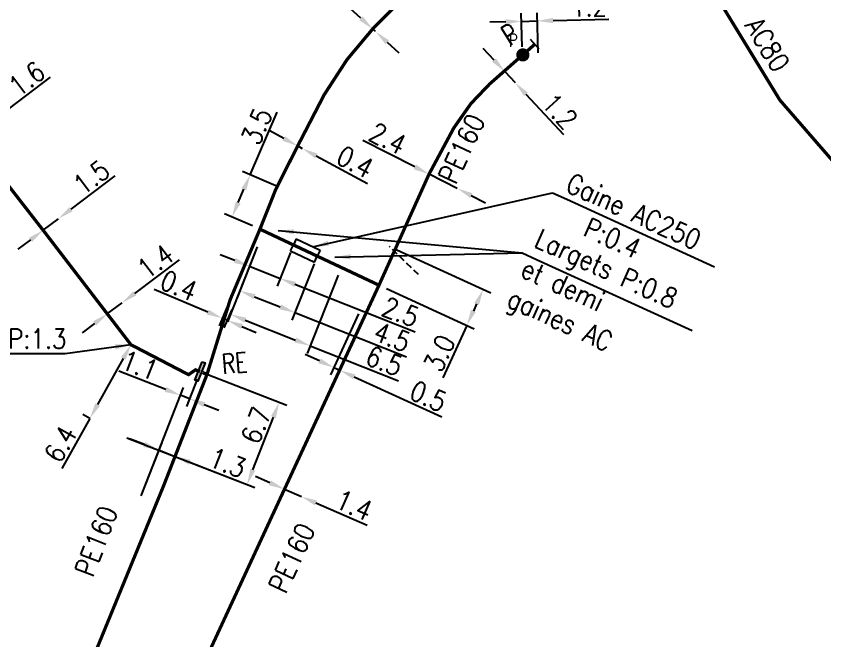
# Model space of a CAD drawing. Header units: millimetres. Extents: x 107995 to 109002, y 120994 to 122000.
# Drawn here: x 108598.7 to 108660.1, y 121131 to 121178.5 of the extents above; entities that cross this region are included whole.
import ezdxf
from ezdxf.enums import TextEntityAlignment as Align

# ---------------------------------------------------------------- set-up
doc = ezdxf.new("R2010")
doc.units = ezdxf.units.MM
doc.header["$PDMODE"] = 34
for name, pattern in [('DASHED', [0.75, 0.5, -0.25]), ('L_25_AP', [2000, 1000, 1000]), ('L_25_PE', [2000, 1000, 1000])]:
    doc.linetypes.add(name, pattern=pattern)
doc.layers.get('0').update_dxf_attribs({"linetype": 'CONTINUOUS'})
doc.layers.get('DEFPOINTS').update_dxf_attribs({"linetype": 'CONTINUOUS'})
for name, color, linetype in [('L_150', 1, 'CONTINUOUS'), ('L_300', 7, 'CONTINUOUS'), ('L_340', 7, 'CONTINUOUS'), ('L_400', 7, 'CONTINUOUS'), ('L_420', 7, 'CONTINUOUS')]:
    doc.layers.add(name, color=color, linetype=linetype)
doc.styles.add('G_ROMANS', font='ROMANS.SHX', dxfattribs={"width": 0.75})
doc.styles.get("Standard").update_dxf_attribs({"font": 'romans.shx', "width": 0.85})
doc.dimstyles.get("Standard").update_dxf_attribs({"dimtxt": 1.5, "dimasz": 1.2, "dimexe": 0.625, "dimexo": 0.625, "dimgap": 0.25, "dimtad": 1, "dimdec": 1, "dimzin": 0, "dimdsep": 46, "dimtxsty": 'Standard', "dimcen": -0.5, "dimadec": 0, "dimazin": 0, "dimtfac": 1, "dimtdec": 1, "dimtmove": 0, "dimatfit": 3, "dimfxl": 0, "dimtolj": 1, "dimtzin": 0, "dimarcsym": 0})

# ---------------------------------------------------------------- blocks, each defined once
blk = doc.blocks.new('*D546')
at = {"layer": 'DEFPOINTS', "color": 0, "linetype": 'Continuous', "transparency": 16777216}
for p in [(108606.729, 121156.693), (108606.729, 121156.693), (108605.608, 121155.854)]:
    blk.add_point(p, dxfattribs=at)
at = {"layer": 'L_150', "color": 0, "linetype": 'Continuous', "lineweight": -2, "transparency": 16777216}
for p, q in [((108607.689, 121157.412), (108611.091, 121159.959)), ((108605.608, 121155.854), (108606.729, 121156.693)), ((108604.647, 121155.135), (108603.687, 121154.415))]:
    blk.add_line(p, q, dxfattribs=at)
at = {"layer": 'L_150', "color": 0, "linetype": 'Continuous', "transparency": 16777216}
for points in [[(108607.569, 121157.572), (108607.809, 121157.252), (108606.729, 121156.693)], [(108604.527, 121155.295), (108604.767, 121154.974), (108605.608, 121155.854)]]:
    blk.add_solid(points, dxfattribs=at)
at = {"layer": 'L_150', "color": 0, "linetype": 'Continuous', "transparency": 16777216, "insert": (108609.271, 121159.846), "char_height": 1.5, "attachment_point": 5, "rotation": 36.82478}
blk.add_mtext('\\A1;1.4', dxfattribs=at)
blk = doc.blocks.new('*D547')
at = {"layer": 'DEFPOINTS', "color": 0, "linetype": 'Continuous', "transparency": 16777216}
for p in [(108601.893, 121163.08), (108601.893, 121163.08), (108600.736, 121162.206)]:
    blk.add_point(p, dxfattribs=at)
at = {"layer": 'L_150', "color": 0, "linetype": 'Continuous', "lineweight": -2, "transparency": 16777216}
for p, q in [((108602.851, 121163.804), (108606.193, 121166.329)), ((108600.736, 121162.206), (108601.893, 121163.08)), ((108599.779, 121161.483), (108598.821, 121160.759))]:
    blk.add_line(p, q, dxfattribs=at)
at = {"layer": 'L_150', "color": 0, "linetype": 'Continuous', "transparency": 16777216}
for points in [[(108602.73, 121163.963), (108602.971, 121163.644), (108601.893, 121163.08)], [(108599.658, 121161.642), (108599.899, 121161.323), (108600.736, 121162.206)]]:
    blk.add_solid(points, dxfattribs=at)
at = {"layer": 'L_150', "color": 0, "linetype": 'Continuous', "transparency": 16777216, "insert": (108604.398, 121166.226), "char_height": 1.5, "attachment_point": 5, "rotation": 37.0743}
blk.add_mtext('\\A1;1.5', dxfattribs=at)
blk = doc.blocks.new('*D548')
at = {"layer": 'DEFPOINTS', "color": 0, "linetype": 'Continuous', "transparency": 16777216}
for p in [(108596.536, 121170.219), (108596.536, 121170.219), (108595.261, 121169.252)]:
    blk.add_point(p, dxfattribs=at)
at = {"layer": 'L_150', "color": 0, "linetype": 'Continuous', "lineweight": -2, "transparency": 16777216}
for p, q in [((108597.492, 121170.944), (108601.288, 121173.824)), ((108595.261, 121169.252), (108596.536, 121170.219)), ((108594.305, 121168.527), (108593.349, 121167.801))]:
    blk.add_line(p, q, dxfattribs=at)
at = {"layer": 'L_150', "color": 0, "linetype": 'Continuous', "transparency": 16777216}
for points in [[(108597.371, 121171.103), (108597.613, 121170.785), (108596.536, 121170.219)], [(108594.184, 121168.686), (108594.426, 121168.367), (108595.261, 121169.252)]]:
    blk.add_solid(points, dxfattribs=at)
at = {"layer": 'L_150', "color": 0, "linetype": 'Continuous', "transparency": 16777216, "insert": (108599.493, 121173.717), "char_height": 1.5, "attachment_point": 5, "rotation": 37.18303}
blk.add_mtext('\\A1;1.6', dxfattribs=at)
blk = doc.blocks.new('*D537')
at = {"layer": 'DEFPOINTS', "color": 0, "linetype": 'Continuous', "transparency": 16777216}
for p in [(108607.404, 121153.511), (108607.404, 121153.511), (108604.836, 121147.612)]:
    blk.add_point(p, dxfattribs=at)
at = {"layer": 'L_150', "color": 0, "linetype": 'Continuous', "lineweight": -2, "transparency": 16777216}
for p, q in [((108606.82, 121152.463), (108604.871, 121148.966)), ((108604.287, 121147.918), (108602.158, 121144.099)), ((108604.29, 121147.916), (108603.741, 121148.222))]:
    blk.add_line(p, q, dxfattribs=at)
at = {"layer": 'L_150', "color": 0, "linetype": 'Continuous', "transparency": 16777216}
for points in [[(108606.645, 121152.561), (108606.995, 121152.366), (108607.404, 121153.511)], [(108604.696, 121149.063), (108605.046, 121148.869), (108604.287, 121147.918)]]:
    blk.add_solid(points, dxfattribs=at)
at = {"layer": 'L_150', "color": 0, "linetype": 'Continuous', "transparency": 16777216, "insert": (108602.057, 121145.971), "char_height": 1.5, "attachment_point": 5, "rotation": 60.86605}
blk.add_mtext('\\A1;6.4', dxfattribs=at)
blk = doc.blocks.new('L_300_12')
at = {"color": 0, "linetype": 'Continuous', "const_width": 0.497, "flags": 128}
blk.add_lwpolyline([(-0.21, 0, 1), (0.293, 0, 1)], format="xyb", close=True, dxfattribs=at)
at = {"color": 0, "linetype": 'Continuous', "style": 'G_ROMANS', "width": 0.75}
blk.add_text('P', height=1.5, dxfattribs=at).set_placement((0.042, 1.853), align=Align.MIDDLE)
at = {"color": 0, "linetype": 'Continuous', "style": 'G_ROMANS', "width": 0.75, "flags": 3}
for tag, p in [('DEF_LEG', (0, -10)), ('DEF_COUP', (0, -12.5)), ('DEF_TYPE', (0, -15))]:
    blk.add_attdef(tag, text='', height=1.2, dxfattribs=at).set_placement(p, align=Align.MIDDLE)
blk = doc.blocks.new('L_340_07')
at = {"color": 0, "linetype": 'Continuous', "const_width": 0.25, "flags": 128}
blk.add_lwpolyline([(0, 0), (1.25, 0)], dxfattribs=at)
at = {"color": 0, "linetype": 'Continuous', "flags": 128}
blk.add_lwpolyline([(1.25, -0.5), (1.25, 0.5)], dxfattribs=at)
at = {"color": 0, "linetype": 'Continuous', "style": 'G_ROMANS', "width": 0.75, "flags": 3}
for tag, p in [('DEF_LEG', (0.723, -3.465)), ('DEF_COUP', (0.723, -5.965)), ('DEF_TYPE', (0.723, -8.465))]:
    blk.add_attdef(tag, text='', height=1.2, dxfattribs=at).set_placement(p, align=Align.MIDDLE)
blk = doc.blocks.new('*D959')
at = {"layer": 'DEFPOINTS', "color": 0, "linetype": 'Continuous', "transparency": 16777216}
for p in [(108619.062, 121142.535), (108620.345, 121141.975), (108620.345, 121141.975)]:
    blk.add_point(p, dxfattribs=at)
at = {"layer": 'L_150', "color": 0, "linetype": 'Continuous', "lineweight": -2, "transparency": 16777216}
for p, q in [((108617.962, 121143.015), (108616.862, 121143.495)), ((108619.062, 121142.535), (108620.345, 121141.975)), ((108621.445, 121141.496), (108625.34, 121139.796))]:
    blk.add_line(p, q, dxfattribs=at)
at = {"layer": 'L_150', "color": 0, "linetype": 'Continuous', "transparency": 16777216}
for points in [[(108618.042, 121143.198), (108617.882, 121142.832), (108619.062, 121142.535)], [(108621.525, 121141.679), (108621.365, 121141.312), (108620.345, 121141.975)]]:
    blk.add_solid(points, dxfattribs=at)
at = {"layer": 'L_150', "color": 0, "linetype": 'Continuous', "transparency": 16777216, "insert": (108624.342, 121141.322), "char_height": 1.5, "attachment_point": 5, "rotation": 336.42962}
blk.add_mtext('\\A1;1.4', dxfattribs=at)
blk = doc.blocks.new('*D960')
at = {"layer": 'DEFPOINTS', "color": 0, "linetype": 'Continuous', "transparency": 16777216}
for p in [(108624.946, 121156.431), (108625.401, 121156.223), (108622.817, 121151.78)]:
    blk.add_point(p, dxfattribs=at)
at = {"layer": 'L_150', "color": 0, "linetype": 'Continuous', "lineweight": -2, "transparency": 16777216}
for p, q in [((108624.686, 121155.863), (108622.557, 121151.212)), ((108625.14, 121155.654), (108623.011, 121151.004)), ((108621.726, 121152.28), (108620.635, 121152.779)), ((108622.817, 121151.78), (108623.271, 121151.572)), ((108624.362, 121151.073), (108631.01, 121148.029))]:
    blk.add_line(p, q, dxfattribs=at)
at = {"layer": 'L_150', "color": 0, "linetype": 'Continuous', "transparency": 16777216}
for points in [[(108621.809, 121152.462), (108621.642, 121152.098), (108622.817, 121151.78)], [(108624.446, 121151.254), (108624.279, 121150.891), (108623.271, 121151.572)]]:
    blk.add_solid(points, dxfattribs=at)
at = {"layer": 'L_150', "color": 0, "linetype": 'Continuous', "transparency": 16777216, "insert": (108629.985, 121149.598), "char_height": 1.5, "attachment_point": 5, "rotation": 335.40042}
blk.add_mtext('\\A1;0.5', dxfattribs=at)
blk = doc.blocks.new('*D961')
at = {"layer": 'DEFPOINTS', "color": 0, "linetype": 'Continuous', "transparency": 16777216}
for p in [(108630.042, 121166.471), (108632.182, 121165.386), (108632.182, 121165.386)]:
    blk.add_point(p, dxfattribs=at)
at = {"layer": 'L_150', "color": 0, "linetype": 'Continuous', "lineweight": -2, "transparency": 16777216}
for p, q in [((108628.971, 121167.013), (108625.018, 121169.017)), ((108632.182, 121165.386), (108630.042, 121166.471)), ((108633.253, 121164.843), (108634.323, 121164.3))]:
    blk.add_line(p, q, dxfattribs=at)
at = {"layer": 'L_150', "color": 0, "linetype": 'Continuous', "transparency": 16777216}
for points in [[(108629.062, 121167.192), (108628.881, 121166.835), (108630.042, 121166.471)], [(108633.343, 121165.021), (108633.162, 121164.665), (108632.182, 121165.386)]]:
    blk.add_solid(points, dxfattribs=at)
at = {"layer": 'L_150', "color": 0, "linetype": 'Continuous', "transparency": 16777216, "insert": (108626.912, 121169.179), "char_height": 1.5, "attachment_point": 5, "rotation": 333.11703}
blk.add_mtext('\\A1;2.4', dxfattribs=at)
blk = doc.blocks.new('*D962')
at = {"layer": 'DEFPOINTS', "color": 0, "linetype": 'Continuous', "transparency": 16777216}
for p in [(108637.129, 121175.504), (108636.581, 121173.42), (108636.581, 121173.42)]:
    blk.add_point(p, dxfattribs=at)
at = {"layer": 'L_340', "color": 0, "linetype": 'Continuous', "lineweight": -2, "transparency": 16777216}
for p, q in [((108634.978, 121175.138), (108634.159, 121176.016)), ((108636.672, 121175.078), (108635.339, 121173.834)), ((108635.796, 121174.261), (108636.581, 121173.42)), ((108637.399, 121172.542), (108640.257, 121169.479))]:
    blk.add_line(p, q, dxfattribs=at)
at = {"layer": 'L_340', "color": 0, "linetype": 'Continuous', "transparency": 16777216}
for points in [[(108635.124, 121175.275), (108634.831, 121175.002), (108635.796, 121174.261)], [(108637.545, 121172.679), (108637.253, 121172.406), (108636.581, 121173.42)]]:
    blk.add_solid(points, dxfattribs=at)
at = {"layer": 'L_340', "color": 0, "linetype": 'Continuous', "transparency": 16777216, "insert": (108639.968, 121171.254), "char_height": 1.5, "attachment_point": 5, "rotation": 313.01085}
blk.add_mtext('\\A1;1.2', dxfattribs=at)
blk = doc.blocks.new('*D963')
at = {"layer": 'DEFPOINTS', "color": 0, "linetype": 'Continuous', "transparency": 16777216}
for p in [(108616.461, 121166.421), (108619.152, 121165.258), (108617.199, 121162.289)]:
    blk.add_point(p, dxfattribs=at)
at = {"layer": 'L_150', "color": 0, "linetype": 'Continuous', "lineweight": -2, "transparency": 16777216}
for p, q in [((108616.461, 121166.421), (108618.512, 121171.166)), ((108618.578, 121165.506), (108615.887, 121166.669)), ((108615.549, 121164.309), (108615.985, 121165.319)), ((108616.625, 121162.537), (108614.499, 121163.456))]:
    blk.add_line(p, q, dxfattribs=at)
at = {"layer": 'L_150', "color": 0, "linetype": 'Continuous', "transparency": 16777216}
for points in [[(108615.802, 121165.398), (108616.169, 121165.24), (108616.461, 121166.421)], [(108615.365, 121164.389), (108615.733, 121164.23), (108615.073, 121163.208)]]:
    blk.add_solid(points, dxfattribs=at)
at = {"layer": 'L_150', "color": 0, "linetype": 'Continuous', "transparency": 16777216, "insert": (108616.965, 121170.107), "char_height": 1.5, "attachment_point": 5, "rotation": 66.63154}
blk.add_mtext('\\A1;3.5', dxfattribs=at)
blk = doc.blocks.new('*D965')
at = {"layer": 'DEFPOINTS', "color": 0, "linetype": 'Continuous', "transparency": 16777216}
for p in [(108625.761, 121177.499), (108625.982, 121177.297), (108625.982, 121177.297)]:
    blk.add_point(p, dxfattribs=at)
at = {"layer": 'L_150', "color": 0, "linetype": 'Continuous', "lineweight": -2, "transparency": 16777216}
for p, q in [((108624.874, 121178.308), (108621.644, 121181.254)), ((108625.982, 121177.297), (108625.761, 121177.499)), ((108626.869, 121176.488), (108627.755, 121175.68))]:
    blk.add_line(p, q, dxfattribs=at)
at = {"layer": 'L_150', "color": 0, "linetype": 'Continuous', "transparency": 16777216}
for points in [[(108625.009, 121178.456), (108624.739, 121178.16), (108625.761, 121177.499)], [(108627.004, 121176.636), (108626.734, 121176.341), (108625.982, 121177.297)]]:
    blk.add_solid(points, dxfattribs=at)
at = {"layer": 'L_150', "color": 0, "linetype": 'Continuous', "transparency": 16777216, "insert": (108623.49, 121180.924), "char_height": 1.5, "attachment_point": 5, "rotation": 317.62881}
blk.add_mtext('\\A1;0.3', dxfattribs=at)
blk = doc.blocks.new('*D966')
at = {"layer": 'DEFPOINTS', "color": 0, "linetype": 'Continuous', "transparency": 16777216}
for p in [(108620.066, 121168.611), (108620.066, 121168.611), (108620.418, 121168.421)]:
    blk.add_point(p, dxfattribs=at)
at = {"layer": 'L_150', "color": 0, "linetype": 'Continuous', "lineweight": -2, "transparency": 16777216}
for p, q in [((108619.01, 121169.18), (108617.953, 121169.75)), ((108620.066, 121168.611), (108620.418, 121168.421)), ((108621.474, 121167.852), (108625.376, 121165.748))]:
    blk.add_line(p, q, dxfattribs=at)
at = {"layer": 'L_150', "color": 0, "linetype": 'Continuous', "transparency": 16777216}
for points in [[(108619.105, 121169.356), (108618.915, 121169.004), (108620.066, 121168.611)], [(108621.569, 121168.028), (108621.379, 121167.676), (108620.418, 121168.421)]]:
    blk.add_solid(points, dxfattribs=at)
at = {"layer": 'L_150', "color": 0, "linetype": 'Continuous', "transparency": 16777216, "insert": (108624.428, 121167.396), "char_height": 1.5, "attachment_point": 5, "rotation": 331.66991}
blk.add_mtext('\\A1;0.4', dxfattribs=at)
blk = doc.blocks.new('*D970')
at = {"layer": 'DEFPOINTS', "color": 0, "linetype": 'Continuous', "transparency": 16777216}
for p in [(108614.935, 121156.924), (108615.304, 121156.769), (108614.713, 121155.369)]:
    blk.add_point(p, dxfattribs=at)
at = {"layer": 'L_150', "color": 0, "linetype": 'Continuous', "lineweight": -2, "transparency": 16777216}
for p, q in [((108613.239, 121155.991), (108609.155, 121157.714)), ((108614.692, 121156.349), (108614.101, 121154.948)), ((108615.061, 121156.193), (108614.47, 121154.793)), ((108614.713, 121155.369), (108614.344, 121155.524)), ((108615.819, 121154.902), (108616.924, 121154.436))]:
    blk.add_line(p, q, dxfattribs=at)
at = {"layer": 'L_150', "color": 0, "linetype": 'Continuous', "transparency": 16777216}
for points in [[(108613.317, 121156.175), (108613.161, 121155.806), (108614.344, 121155.524)], [(108615.896, 121155.086), (108615.741, 121154.718), (108614.713, 121155.369)]]:
    blk.add_solid(points, dxfattribs=at)
at = {"layer": 'L_150', "color": 0, "linetype": 'Continuous', "transparency": 16777216, "insert": (108611.033, 121158.007), "char_height": 1.5, "attachment_point": 5, "rotation": 337.12137}
blk.add_mtext('\\A1;0.4', dxfattribs=at)
blk = doc.blocks.new('*D971')
at = {"layer": 'DEFPOINTS', "color": 0, "linetype": 'Continuous', "transparency": 16777216}
for p in [(108617.227, 121161.526), (108619.744, 121161.091), (108616.412, 121159.468)]:
    blk.add_point(p, dxfattribs=at)
at = {"layer": 'L_420', "color": 0, "linetype": 'Continuous', "lineweight": -2, "transparency": 16777216}
for p, q in [((108616.997, 121160.945), (108616.182, 121158.887)), ((108615.296, 121159.91), (108614.181, 121160.352)), ((108619.514, 121160.51), (108618.506, 121157.966)), ((108616.412, 121159.468), (108618.736, 121158.547)), ((108619.852, 121158.105), (108628.994, 121154.484))]:
    blk.add_line(p, q, dxfattribs=at)
at = {"layer": 'L_420', "color": 0, "linetype": 'Continuous', "transparency": 16777216}
for points in [[(108615.37, 121160.096), (108615.223, 121159.724), (108616.412, 121159.468)], [(108619.926, 121158.291), (108619.778, 121157.919), (108618.736, 121158.547)]]:
    blk.add_solid(points, dxfattribs=at)
at = {"layer": 'L_420', "color": 0, "linetype": 'Continuous', "transparency": 16777216, "insert": (108627.888, 121155.998), "char_height": 1.5, "attachment_point": 5, "rotation": 338.39211}
blk.add_mtext('\\A1;2.5', dxfattribs=at)
blk = doc.blocks.new('*D972')
at = {"layer": 'DEFPOINTS', "color": 0, "linetype": 'Continuous', "transparency": 16777216}
for p in [(108617.227, 121161.526), (108621.557, 121160.238), (108615.674, 121157.604)]:
    blk.add_point(p, dxfattribs=at)
at = {"layer": 'L_420', "color": 0, "linetype": 'Continuous', "lineweight": -2, "transparency": 16777216}
for p, q in [((108616.997, 121160.945), (108615.443, 121157.023)), ((108621.327, 121159.657), (108619.627, 121155.365)), ((108616.789, 121157.162), (108618.742, 121156.388)), ((108619.857, 121155.947), (108628.335, 121152.588))]:
    blk.add_line(p, q, dxfattribs=at)
at = {"layer": 'L_420', "color": 0, "linetype": 'Continuous', "transparency": 16777216}
for points in [[(108616.863, 121157.348), (108616.716, 121156.976), (108615.674, 121157.604)], [(108618.815, 121156.574), (108618.668, 121156.203), (108619.857, 121155.947)]]:
    blk.add_solid(points, dxfattribs=at)
at = {"layer": 'L_420', "color": 0, "linetype": 'Continuous', "transparency": 16777216, "insert": (108627.229, 121154.102), "char_height": 1.5, "attachment_point": 5, "rotation": 338.39064}
blk.add_mtext('\\A1;4.5', dxfattribs=at)
blk = doc.blocks.new('*D974')
at = {"layer": 'DEFPOINTS', "color": 0, "linetype": 'Continuous', "transparency": 16777216}
for p in [(108627.026, 121160.974), (108626.24, 121158.034), (108632.907, 121154.982)]:
    blk.add_point(p, dxfattribs=at)
at = {"layer": 'L_150', "color": 0, "linetype": 'Continuous', "lineweight": -2, "transparency": 16777216}
for p, q in [((108627.594, 121160.714), (108634.725, 121157.449)), ((108626.808, 121157.774), (108633.476, 121154.721)), ((108633.657, 121156.618), (108633.407, 121156.073)), ((108632.907, 121154.982), (108631.088, 121151.007))]:
    blk.add_line(p, q, dxfattribs=at)
at = {"layer": 'L_150', "color": 0, "linetype": 'Continuous', "transparency": 16777216}
for points in [[(108633.475, 121156.702), (108633.839, 121156.535), (108634.156, 121157.709)], [(108633.225, 121156.156), (108633.589, 121155.989), (108632.907, 121154.982)]]:
    blk.add_solid(points, dxfattribs=at)
at = {"layer": 'L_150', "color": 0, "linetype": 'Continuous', "transparency": 16777216, "insert": (108630.839, 121152.865), "char_height": 1.5, "attachment_point": 5, "rotation": 65.40042}
blk.add_mtext('\\A1;3.0', dxfattribs=at)
blk = doc.blocks.new('*D975')
at = {"layer": 'DEFPOINTS', "color": 0, "linetype": 'Continuous', "transparency": 16777216}
for p in [(108617.123, 121161.264), (108623.37, 121159.385), (108621.013, 121153.428)]:
    blk.add_point(p, dxfattribs=at)
at = {"layer": 'L_420', "color": 0, "linetype": 'Continuous', "lineweight": -2, "transparency": 16777216}
for p, q in [((108616.893, 121160.683), (108614.739, 121155.24)), ((108623.14, 121158.804), (108620.783, 121152.847)), ((108616.085, 121155.379), (108619.897, 121153.87)), ((108621.013, 121153.428), (108627.716, 121150.775))]:
    blk.add_line(p, q, dxfattribs=at)
at = {"layer": 'L_420', "color": 0, "linetype": 'Continuous', "transparency": 16777216}
for points in [[(108616.158, 121155.565), (108616.011, 121155.193), (108614.969, 121155.821)], [(108619.97, 121154.056), (108619.823, 121153.684), (108621.013, 121153.428)]]:
    blk.add_solid(points, dxfattribs=at)
at = {"layer": 'L_420', "color": 0, "linetype": 'Continuous', "transparency": 16777216, "insert": (108626.638, 121152.277), "char_height": 1.5, "attachment_point": 5, "rotation": 338.4038}
blk.add_mtext('\\A1;6.5', dxfattribs=at)
blk = doc.blocks.new('*D976')
at = {"layer": 'DEFPOINTS', "color": 0, "linetype": 'Continuous', "transparency": 16777216}
for p in [(108637.063, 121178.077), (108637.129, 121175.504), (108638.342, 121175.063)]:
    blk.add_point(p, dxfattribs=at)
at = {"layer": 'L_300', "color": 0, "linetype": 'Continuous', "lineweight": -2, "transparency": 16777216}
for p, q in [((108637.113, 121176.129), (108637.047, 121178.702)), ((108638.326, 121175.688), (108638.248, 121178.733)), ((108635.864, 121178.046), (108634.664, 121178.016)), ((108637.063, 121178.077), (108638.264, 121178.108)), ((108639.464, 121178.138), (108643.699, 121178.247))]:
    blk.add_line(p, q, dxfattribs=at)
at = {"layer": 'L_300', "color": 0, "linetype": 'Continuous', "transparency": 16777216}
for points in [[(108635.858, 121178.246), (108635.869, 121177.846), (108637.063, 121178.077)], [(108639.459, 121178.338), (108639.469, 121177.938), (108638.264, 121178.108)]]:
    blk.add_solid(points, dxfattribs=at)
at = {"layer": 'L_300', "color": 0, "linetype": 'Continuous', "transparency": 16777216, "insert": (108642.18, 121179.208), "char_height": 1.5, "attachment_point": 5, "rotation": 1.46343}
blk.add_mtext('\\A1;1.2', dxfattribs=at)
blk = doc.blocks.new('*D981')
at = {"layer": 'DEFPOINTS', "color": 0, "linetype": 'Continuous', "transparency": 16777216}
for p in [(108612.652, 121151.477), (108611.168, 121149.673), (108607.963, 121141.449)]:
    blk.add_point(p, dxfattribs=at)
at = {"layer": 'L_340', "color": 0, "linetype": 'Continuous', "lineweight": -2, "transparency": 16777216}
for p, q in [((108610.049, 121150.109), (108606.486, 121151.498)), ((108612.425, 121150.895), (108611.619, 121148.826)), ((108608.19, 121142.031), (108611.395, 121150.255)), ((108611.846, 121149.409), (108611.168, 121149.673)), ((108612.964, 121148.973), (108614.082, 121148.537))]:
    blk.add_line(p, q, dxfattribs=at)
at = {"layer": 'L_340', "color": 0, "linetype": 'Continuous', "transparency": 16777216}
for points in [[(108610.122, 121150.295), (108609.977, 121149.922), (108611.168, 121149.673)], [(108613.037, 121149.159), (108612.891, 121148.787), (108611.846, 121149.409)]]:
    blk.add_solid(points, dxfattribs=at)
at = {"layer": 'L_340', "color": 0, "linetype": 'Continuous', "transparency": 16777216, "insert": (108608.072, 121151.953), "char_height": 1.5, "attachment_point": 5, "rotation": 338.7096}
blk.add_mtext('\\A1;1.1', dxfattribs=at)
blk = doc.blocks.new('*D982')
at = {"layer": 'DEFPOINTS', "color": 0, "linetype": 'Continuous', "transparency": 16777216}
for p in [(108613.181, 121151.26), (108609.54, 121145.496), (108607.963, 121141.449)]:
    blk.add_point(p, dxfattribs=at)
at = {"layer": 'L_150', "color": 0, "linetype": 'Continuous', "lineweight": -2, "transparency": 16777216}
for p, q in [((108612.954, 121150.678), (108610.524, 121144.442)), ((108608.422, 121145.932), (108607.304, 121146.368)), ((108608.19, 121142.031), (108609.767, 121146.079)), ((108609.54, 121145.496), (108610.751, 121145.024)), ((108611.869, 121144.589), (108615.773, 121143.068))]:
    blk.add_line(p, q, dxfattribs=at)
at = {"layer": 'L_150', "color": 0, "linetype": 'Continuous', "transparency": 16777216}
for points in [[(108608.494, 121146.118), (108608.349, 121145.746), (108609.54, 121145.496)], [(108611.942, 121144.775), (108611.797, 121144.402), (108610.751, 121145.024)]]:
    blk.add_solid(points, dxfattribs=at)
at = {"layer": 'L_150', "color": 0, "linetype": 'Continuous', "transparency": 16777216, "insert": (108614.743, 121144.542), "char_height": 1.5, "attachment_point": 5, "rotation": 338.7096}
blk.add_mtext('\\A1;1.3', dxfattribs=at)
blk = doc.blocks.new('L_340_20')
at = {"linetype": 'Continuous'}
blk.add_hatch(color=0, dxfattribs=at).paths.add_polyline_path([(0.125, 0.75), (-0.125, 0.75), (-0.125, -0.75), (0.125, -0.75)])
at = {"color": 0, "linetype": 'Continuous'}
blk.add_lwpolyline([(-0.125, 0.75), (0.125, 0.75), (0.125, -0.75), (-0.125, -0.75)], close=True, dxfattribs=at)
at = {"color": 0, "linetype": 'Continuous', "width": 0.75}
for tag, height, flags, p in [('RE', 1.5, 8, (0, 3)), ('DEF_LEG', 1.2, 3, (0, -5)), ('DEF_COUP', 1.2, 3, (0, -7.5)), ('DEF_TYPE', 1.2, 3, (0, -10))]:
    blk.add_attdef(tag, text='', height=height, dxfattribs=dict(at, flags=flags)).set_placement(p, align=Align.MIDDLE)
blk = doc.blocks.new('*D987')
at = {"layer": 'DEFPOINTS', "color": 0, "linetype": 'Continuous', "transparency": 16777216}
for p in [(108612.652, 121151.477), (108618.658, 121149.137), (108606.519, 121146.674)]:
    blk.add_point(p, dxfattribs=at)
at = {"layer": 'L_340', "color": 0, "linetype": 'Continuous', "lineweight": -2, "transparency": 16777216}
for p, q in [((108613.234, 121151.25), (108619.24, 121148.91)), ((108616.66, 121144.01), (108618.222, 121148.019)), ((108607.101, 121146.447), (108616.807, 121142.665))]:
    blk.add_line(p, q, dxfattribs=at)
at = {"layer": 'L_340', "color": 0, "linetype": 'Continuous', "transparency": 16777216}
for points in [[(108618.036, 121148.091), (108618.409, 121147.946), (108618.658, 121149.137)], [(108616.474, 121144.082), (108616.846, 121143.937), (108616.224, 121142.892)]]:
    blk.add_solid(points, dxfattribs=at)
at = {"layer": 'L_340', "color": 0, "linetype": 'Continuous', "transparency": 16777216, "insert": (108616.903, 121147.387), "char_height": 1.5, "attachment_point": 5, "rotation": 68.7096}
blk.add_mtext('\\A1;6.7', dxfattribs=at)

msp = doc.modelspace()

# ---------------------------------------------------------------- linework, layer by layer
at = {"layer": 'L_150', "linetype": 'L_25_PE', "const_width": 0.25, "flags": 128}
for points in [[(108642.989, 121195.315), (108640.926, 121193.268), (108636.468, 121188.484), (108630.625, 121182.375), (108625.761, 121177.499), (108623.808, 121175.165), (108622.081, 121172.505), (108620.066, 121168.611), (108618.407, 121165.327), (108617.199, 121162.289)], [(108582.297, 121190.709), (108582.938, 121189.318), (108585.751, 121183.204), (108588.79, 121178.011), (108595.261, 121169.252), (108600.736, 121162.206), (108605.608, 121155.854), (108607.404, 121153.511), (108611.777, 121151.238), (108611.777, 121151.238), (108612.302, 121151.603), (108612.652, 121151.477)], [(108569.883, 121045.721), (108570.037, 121046.17), (108568.172, 121048.33), (108567.907, 121049.609), (108568.03, 121050.876), (108568.408, 121051.911), (108572.892, 121056.694), (108579.085, 121063.46), (108586.299, 121072.289), (108590.06, 121078.89), (108592.122, 121083.893), (108609.33, 121121.51), (108619.062, 121142.535), (108625.401, 121156.223), (108626.24, 121158.034), (108630.042, 121166.471), (108631.924, 121169.983), (108633.227, 121171.836), (108634.651, 121173.325), (108637.129, 121175.504)], [(108617.199, 121162.289), (108614.935, 121156.924), (108613.181, 121151.26)], [(108626.24, 121158.034), (108617.199, 121162.289)], [(108613.181, 121151.26), (108609.882, 121142.794), (108600.021, 121118.727), (108589.626, 121101.518), (108581.197, 121088.064)]]:
    msp.add_lwpolyline(points, dxfattribs=at)
at = {"layer": 'L_150', "linetype": 'L_25_AP', "const_width": 0.25, "flags": 128}
msp.add_lwpolyline([(108866.928, 121011.999), (108864.866, 121011.534), (108849.431, 121009.767), (108836.036, 121012.114), (108825.339, 121017.85), (108815.506, 121024.168), (108799.464, 121034.22), (108782.166, 121045.489), (108764.675, 121056.653), (108756.974, 121062.125), (108749.333, 121067.715), (108745.163, 121071.068), (108739.556, 121076.93), (108729.546, 121087.949), (108726.42, 121091.36), (108715.018, 121104.581), (108690.759, 121132.662), (108683.057, 121141.717), (108656.685, 121172.093), (108650.376, 121182.42), (108650.182, 121183.133), (108649.812, 121184.497)], dxfattribs=at)
at = {"layer": 'L_150', "color": 7, "linetype": 'DASHED', "flags": 128}
msp.add_lwpolyline([(108629.24, 121158.84), (108627.026, 121160.974)], dxfattribs=at)
at = {"layer": 'L_150', "linetype": 'L_25_PE', "const_width": 0.25, "flags": 128}
msp.add_lwpolyline([(108612.652, 121151.477), (108613.181, 121151.26)], close=True, dxfattribs=at)
at = {"layer": 'L_400', "color": 7, "linetype": 'CONTINUOUS'}
for p, q in [((108619.957, 121161.544), (108619.744, 121161.091)), ((108619.957, 121161.544), (108621.77, 121160.69)), ((108619.531, 121160.639), (108619.744, 121161.091)), ((108619.531, 121160.639), (108621.344, 121159.786)), ((108621.77, 121160.69), (108621.557, 121160.238)), ((108621.344, 121159.786), (108621.557, 121160.238))]:
    msp.add_line(p, q, dxfattribs=at)

# ---------------------------------------------------------------- block references
at = {"layer": 'L_300'}
ref = msp.add_blockref('L_300_12', (108637.129, 121175.504), dxfattribs=dict(at, rotation=31.69785011986304))
ref.add_attrib('P', 'P', dxfattribs={"layer": '0', "linetype": 'Continuous', "height": 1, "style": 'G_ROMANS', "width": 0.75}).set_placement((108636.43, 121176.636), align=Align.MIDDLE_CENTER)
at = {"layer": 'L_340', "rotation": 41.32987782911293}
msp.add_blockref('L_340_07', (108637.129, 121175.504), dxfattribs=at)
at = {"layer": 'L_340'}
ref = msp.add_blockref('L_340_20', (108612.652, 121151.477), dxfattribs=dict(at, rotation=338.4925585725716))
ref.add_attrib('RE', 'RE', dxfattribs={"layer": '0', "color": 0, "linetype": 'Continuous', "height": 1.5, "rotation": 4.89839, "width": 0.75}).set_placement((108615.273, 121152.123), align=Align.MIDDLE)

# ---------------------------------------------------------------- texts
at = {"layer": 'L_150', "linetype": 'Continuous', "width": 0.85}
for s, rotation, p in [('AC80', 301.42004, (108653.978, 121177.756)), ('PE160', 65.16176, (108632.057, 121165.612)), ('PE160', 69.14106, (108604.504, 121135.77)), ('PE160', 65.16176, (108619.159, 121134.522))]:
    msp.add_text(s, height=1.5, rotation=rotation, dxfattribs=at).set_placement(p)
at = {"layer": 'L_150', "linetype": 'Continuous', "insert": (108602.501, 121153.216), "char_height": 1.5, "attachment_point": 9}
msp.add_mtext('\\A1;P:1.3', dxfattribs=at)
at = {"layer": 'L_400', "linetype": 'Continuous', "insert": (108639.259, 121162.949), "char_height": 1.5, "attachment_point": 7, "rotation": 335.40042}
msp.add_mtext('\\A1;Gaine AC250\\P   P:0.4', dxfattribs=at)
at = {"layer": 'L_420', "linetype": 'Continuous', "insert": (108635.628, 121156.023), "char_height": 1.5, "attachment_point": 7, "rotation": 335.40042}
msp.add_mtext('\\A1;Largets P:0.8\\Pet demi\\Pgaines AC', dxfattribs=at)

# ---------------------------------------------------------------- dimensions: what is measured, and where the dimension line sits
at = {"layer": 'L_150', "linetype": 'Continuous'}
for base, p1, p2, angle, picture, middle in [((108625.982, 121177.297), (108625.761, 121177.499), (108625.982, 121177.297), 137.62881, '*D965', (108622.816, 121180.185)), ((108596.536, 121170.219), (108595.261, 121169.252), (108596.536, 121170.219), 217.18303, '*D548', (108600.097, 121172.92)), ((108616.461, 121166.421), (108617.199, 121162.289), (108619.152, 121165.258), 246.63154, '*D963', (108617.883, 121169.71)), ((108620.066, 121168.611), (108620.418, 121168.421), (108620.066, 121168.611), 331.66991, '*D966', (108623.953, 121166.515)), ((108601.8931, 121163.0804), (108600.7362, 121162.2063), (108601.8931, 121163.0804), 217.0743, '*D547', (108605.0005, 121165.4283)), ((108606.729, 121156.693), (108605.608, 121155.854), (108606.729, 121156.693), 216.82478, '*D546', (108609.87, 121159.045)), ((108614.713, 121155.369), (108614.935, 121156.924), (108615.304, 121156.769), 157.12137, '*D970', (108610.644, 121157.085)), ((108607.404, 121153.511), (108604.836, 121147.612), (108607.404, 121153.511), 240.86605, '*D537', (108602.93, 121145.485)), ((108620.345, 121141.975), (108619.062, 121142.535), (108620.345, 121141.975), 156.42962, '*D959', (108623.943, 121140.406))]:
    dim = msp.add_linear_dim(base=base, p1=p1, p2=p2, angle=angle, dimstyle='Standard', dxfattribs=at)
    dim.commit()
    dim.dimension.update_dxf_attribs({"geometry": picture, "text_midpoint": middle, "dimtype": 160})
for base, p1, p2, angle, override, picture, middle in [((108632.182, 121165.386), (108630.042, 121166.471), (108632.182, 121165.386), 153.11703, {"dimexe": 0.625, "dimtad": 1, "dimdec": 1, "dimse1": 0, "dimse2": 0, "dimtdec": 1, "dimtofl": 1, "dimtmove": 0}, '*D961', (108626.46, 121168.287)), ((108632.907, 121154.982), (108627.026, 121160.974), (108626.24, 121158.034), 245.40042, {"dimexe": 0.625, "dimtad": 1, "dimdec": 1, "dimse1": 0, "dimse2": 0, "dimtdec": 1, "dimtofl": 1, "dimtmove": 0}, '*D974', (108631.748, 121152.449)), ((108622.817, 121151.78), (108625.401, 121156.223), (108624.946, 121156.431), 335.40042, {"dimexe": 0.625, "dimtad": 1, "dimdec": 1, "dimse1": 0, "dimse2": 0, "dimtdec": 1, "dimtofl": 1, "dimtmove": 0}, '*D960', (108629.568, 121148.689)), ((108609.54, 121145.496), (108613.181, 121151.26), (108607.963, 121141.449), 338.7096, {"dimatfit": 0}, '*D982', (108614.38, 121143.61))]:
    dim = msp.add_linear_dim(base=base, p1=p1, p2=p2, angle=angle, dimstyle='Standard', override=override, dxfattribs=at)
    dim.commit()
    dim.dimension.update_dxf_attribs({"geometry": picture, "text_midpoint": middle, "dimtype": 160})
at = {"layer": 'L_300', "linetype": 'Continuous'}
dim = msp.add_linear_dim(base=(108637.063, 121178.077), p1=(108638.342, 121175.063), p2=(108637.129, 121175.504), angle=1.46343, dimstyle='Standard', override={"dimexe": 0.625, "dimtad": 1, "dimdec": 1, "dimse1": 0, "dimse2": 0, "dimtdec": 1, "dimtofl": 1, "dimtmove": 0}, dxfattribs=at)
dim.commit()
dim.dimension.update_dxf_attribs({"geometry": '*D976', "text_midpoint": (108642.205, 121178.208), "dimtype": 160})
at = {"layer": 'L_340', "linetype": 'Continuous'}
for base, p1, p2, angle, picture, middle in [((108636.581, 121173.42), (108637.129, 121175.504), (108636.581, 121173.42), 133.01085, '*D962', (108639.237, 121170.572)), ((108618.658, 121149.137), (108606.519, 121146.674), (108612.652, 121151.477), 68.7096, '*D987', (108617.834, 121147.024))]:
    dim = msp.add_linear_dim(base=base, p1=p1, p2=p2, angle=angle, dimstyle='Standard', dxfattribs=at)
    dim.commit()
    dim.dimension.update_dxf_attribs({"geometry": picture, "text_midpoint": middle, "dimtype": 160})
dim = msp.add_linear_dim(base=(108611.168, 121149.673), p1=(108612.652, 121151.477), p2=(108607.963, 121141.449), angle=338.7096, text='1.1', dimstyle='Standard', override={"dimatfit": 0}, dxfattribs=at)
dim.commit()
dim.dimension.update_dxf_attribs({"geometry": '*D981', "text_midpoint": (108607.708, 121151.021), "dimtype": 160})
at = {"layer": 'L_420', "linetype": 'Continuous'}
for base, p1, p2, angle, picture, middle in [((108616.412, 121159.468), (108619.744, 121161.091), (108617.227, 121161.526), 338.39211, '*D971', (108627.52, 121155.068)), ((108621.013, 121153.428), (108617.123, 121161.264), (108623.37, 121159.385), 158.4038, '*D975', (108626.27, 121151.347)), ((108615.674, 121157.604), (108621.557, 121160.238), (108617.227, 121161.526), 338.39064, '*D972', (108626.861, 121153.172))]:
    dim = msp.add_linear_dim(base=base, p1=p1, p2=p2, angle=angle, dimstyle='Standard', override={"dimexe": 0.625, "dimtad": 1, "dimdec": 1, "dimse1": 0, "dimse2": 0, "dimtdec": 1, "dimtofl": 1, "dimtmove": 0}, dxfattribs=at)
    dim.commit()
    dim.dimension.update_dxf_attribs({"geometry": picture, "text_midpoint": middle, "dimtype": 160})

# ---------------------------------------------------------------- leaders
at = {"layer": 'L_150', "linetype": 'Continuous', "annotation_type": 0, "has_hookline": 1, "hookline_direction": 1, "text_width": 4.493}
msp.add_leader([(108607.404, 121153.511), (108602.405, 121152.817)], dimstyle='Standard', dxfattribs=at)
at = {"layer": 'L_400', "linetype": 'Continuous', "annotation_type": 0, "has_hookline": 1, "hookline_direction": 0, "text_width": 12.082, "horizontal_direction": (0.909239, -0.416274, 0)}
msp.add_leader([(108621.214, 121160.952), (108639.415, 121165.059), (108640.506, 121164.559)], dimstyle='Standard', dxfattribs=at)
at = {"layer": 'L_420', "linetype": 'Continuous'}
msp.add_leader([(108618.586, 121162.189), (108637.11, 121160.494)], dimstyle='Standard', dxfattribs=at)
at = {"layer": 'L_420', "linetype": 'Continuous', "annotation_type": 0, "has_hookline": 1, "hookline_direction": 0, "text_width": 12.75, "horizontal_direction": (0.909239, -0.416274, 0)}
msp.add_leader([(108622.889, 121160.164), (108637.11, 121160.494), (108638.201, 121159.995)], dimstyle='Standard', dxfattribs=at)

doc.saveas('drawing.dxf')
